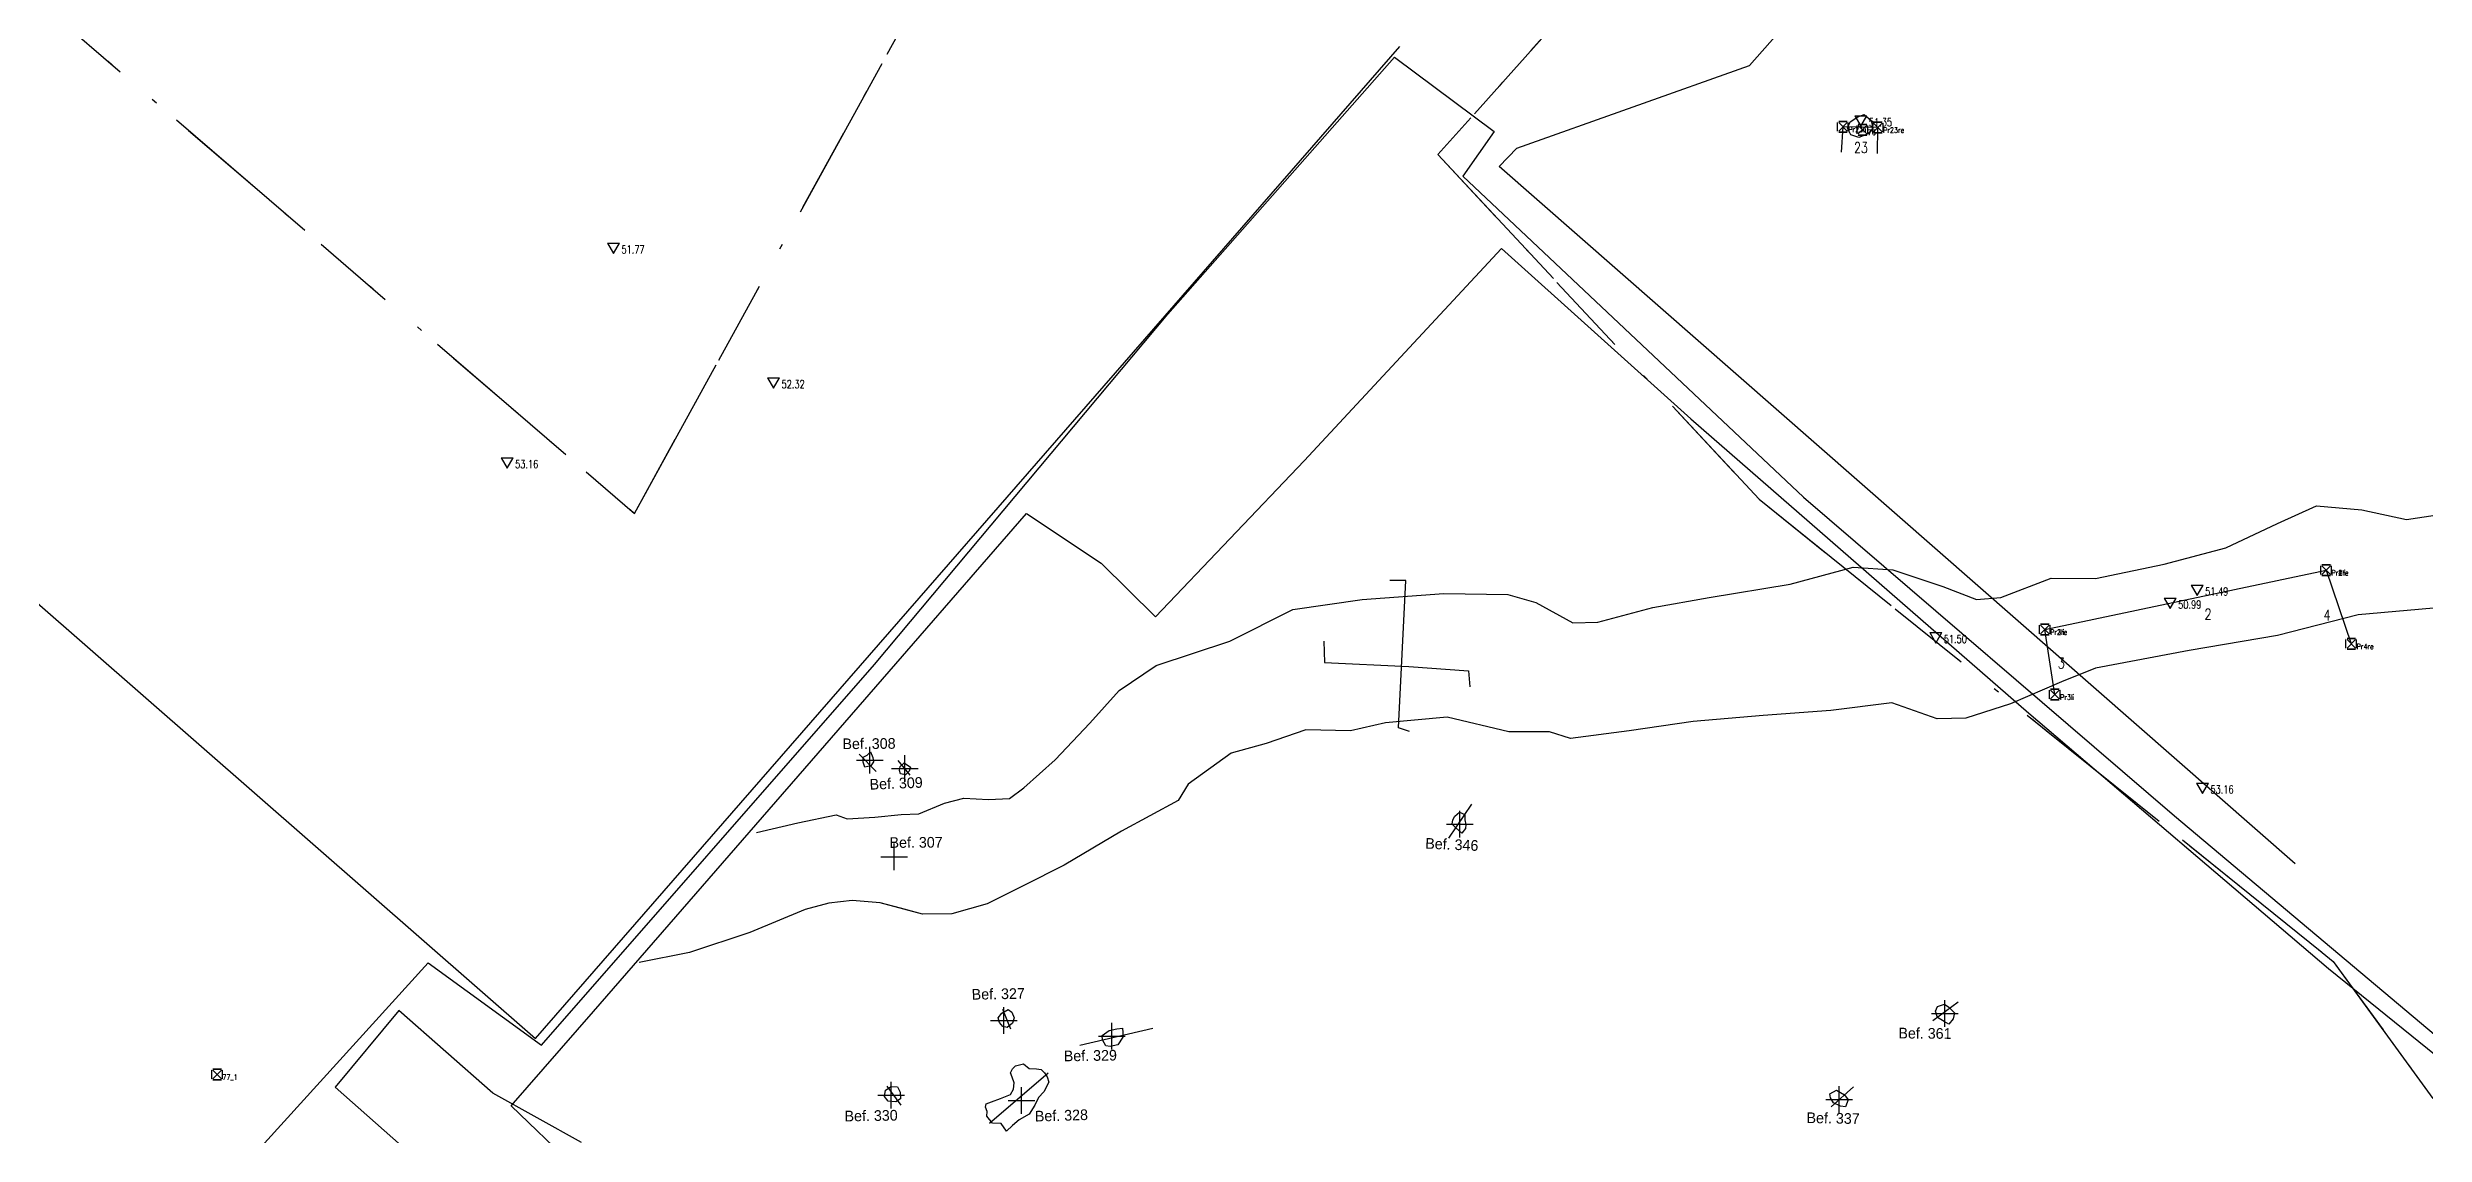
# Model space of a CAD drawing. Header units: metres. Extents: x 4462689 to 4462813, y 5793999 to 5794154.
# Drawn here: x 4462723.68 to 4462768.25, y 5794067.24 to 5794087.6 of the extents above; entities that cross this region are included whole.
import ezdxf

# ---------------------------------------------------------------- set-up
doc = ezdxf.new("R2010")
doc.units = ezdxf.units.M
doc.header["$PDMODE"] = 2
doc.header["$PDSIZE"] = 0.25
doc.linetypes.add('STRICHPUNKT', pattern=[25.399999999999995, 12.7, -6.349999999999999, 0, -6.349999999999999])
doc.linetypes.add('STRICHPUNKTX2', pattern=[50.8, 25.4, -12.7, 0, -12.7])
for name, color, linetype in [('Bef.Nr.', 7, 'Continuous'), ('Befunde', 7, 'Continuous'), ('Befunde Pl.1', 7, 'Continuous'), ('Flächengrenzen', 1, 'Continuous'), ('Gebäudehallen Ebel', 150, 'Continuous'), ('GGok', 50, 'Continuous'), ('GGuk', 5, 'Continuous'), ('Grabungsgrenze', 102, 'STRICHPUNKTX2'), ('HÖHEN', 7, 'Continuous'), ('Kabelschacht', 150, 'Continuous'), ('Koordinaten Befundmitte', 4, 'Continuous'), ('Parkplatz', 152, 'Continuous'), ('Profile', 5, 'Continuous'), ('Profile Passpunkte', 5, 'Continuous')]:
    doc.layers.add(name, color=color, linetype=linetype)
doc.layers.get('0').off()
doc.styles.add('ROMANS', font='ROMANS.shx', dxfattribs={"width": 0.75})

# ---------------------------------------------------------------- blocks, each defined once
blk = doc.blocks.new('HP_FERTIG_OBERKANTE')
for p, q in [((-0.075, 0.1299038105676658), (0.075, 0.1299038105676658)), ((-0.075, 0.1299038105676658), (0, 0)), ((0, 0), (0.075, 0.1299038105676658))]:
    blk.add_line(p, q)
at = {"style": 'ROMANS', "width": 0.75}
blk.add_attdef('HÖHE', (0.1, 0), '', height=0.1, dxfattribs=at)
blk = doc.blocks.new('CONTROL')
for p, q in [((-0.1, 0.1, 0.1), (-0.1, 0.1, -0.1)), ((-0.1, -0.08, -0.1), (-0.1, 0.08, -0.1)), ((-0.1, -0.08, 0.1), (-0.1, 0.08, 0.1)), ((0.08, 0.1, 0.1), (-0.08, 0.1, 0.1)), ((-0.08, 0.1, -0.1), (0.08, 0.1, -0.1)), ((0.08, -0.08, 0.08), (-0.08, 0.08, -0.08)), ((-0.08, -0.08, -0.08), (0.08, 0.08, 0.08)), ((-0.08, 0.08, 0.08), (0.08, -0.08, -0.08)), ((0.08, 0.08, -0.08), (-0.08, -0.08, 0.08)), ((0.1, 0.1, -0.1), (0.1, 0.1, 0.1)), ((0.1, -0.08, -0.1), (0.1, 0.08, -0.1)), ((0.1, -0.08, 0.1), (0.1, 0.08, 0.1)), ((-0.1, -0.1, 0.1), (-0.1, -0.1, -0.1)), ((0.08, -0.1, 0.1), (-0.08, -0.1, 0.1)), ((-0.08, -0.1, -0.1), (0.08, -0.1, -0.1)), ((0.1, -0.1, -0.1), (0.1, -0.1, 0.1))]:
    blk.add_line(p, q)
at = {"style": 'ROMANS', "width": 0.75}
blk.add_attdef('NUMMER', (0.1, -0.1), '', height=0.1, dxfattribs=at)

msp = doc.modelspace()

# ---------------------------------------------------------------- linework, layer by layer
at = {"layer": 'Befunde'}
msp.add_polyline3d([(4462757.902973014, 5794086.091765286, 51.35904729101562), (4462757.813973013, 5794085.982765287, 51.35004729101563), (4462757.640973014, 5794085.915765286, 51.34504729101562), (4462757.488973013, 5794085.964765286, 51.33204729101563), (4462757.430973014, 5794086.094765285, 51.33804729101562), (4462757.477973014, 5794086.207765286, 51.33004729101562), (4462757.622973014, 5794086.304765285, 51.34404729101562), (4462757.738973014, 5794086.346765286, 51.34604729101562), (4462757.869173066, 5794086.236745917, 51.34404729101562)], close=True, dxfattribs=at)
for points in [[(4462757.537608728, 5794077.864422487, 51.86609999999999), (4462758.276973014, 5794077.812765286, 51.54204729101562), (4462759.213973013, 5794077.500765287, 51.48404729101562), (4462759.844973014, 5794077.260765286, 51.49704729101562), (4462760.303973014, 5794077.295765287, 51.47104729101562), (4462761.244973014, 5794077.656765287, 51.48904729101563), (4462762.077973013, 5794077.652765287, 51.49704729101562), (4462763.365973014, 5794077.918765286, 51.47004729101563), (4462764.519973013, 5794078.224765286, 51.48904729101563), (4462765.492973014, 5794078.681765285, 51.48504729101563), (4462766.221973014, 5794079.011765286, 51.50304729101563), (4462767.070973014, 5794078.940765285, 51.43404729101562), (4462767.909973014, 5794078.755765286, 51.44404729101562), (4462769.111973013, 5794078.940765285, 51.42704729101563)], [(4462768.624973014, 5794077.114765286, 51.42604729101562), (4462767.005973014, 5794076.970765286, 51.36704729101563), (4462765.490973015, 5794076.584765287, 51.47104729101562), (4462763.831973014, 5794076.303765287, 51.46504729101562), (4462762.080973014, 5794075.971765286, 51.45304729101562), (4462761.438973014, 5794075.715765286, 51.48004729101562), (4462760.486802635, 5794075.306428222, 51.93459999999999), (4462760.486802635, 5794075.306428222, 51.93459999999999)]]:
    msp.add_polyline3d(points, dxfattribs=at)
at = {"layer": 'Befunde Pl.1'}
for points in [[(4462741.324330159, 5794073.509505335, 51.8895), (4462741.71812339, 5794073.528167347, 51.8892), (4462741.983239973, 5794073.730847211, 51.9235), (4462742.571286884, 5794074.254031262, 51.92), (4462743.225585707, 5794074.939064144, 51.91449999999999), (4462743.771335655, 5794075.555822644, 51.88839999999999), (4462744.466593174, 5794076.025620038, 51.874), (4462745.848535949, 5794076.476619568, 51.835), (4462747.027762957, 5794077.07326184, 51.8361), (4462748.327742671, 5794077.259596929, 51.817), (4462749.85762558, 5794077.372899013, 51.7875), (4462751.061518808, 5794077.35474423, 51.7766), (4462751.584176403, 5794077.205736011, 51.7958), (4462752.278218056, 5794076.823084574, 51.7911), (4462752.747783531, 5794076.833414885, 51.7947), (4462753.779757783, 5794077.107158914, 51.7896), (4462754.835100604, 5794077.297694109, 51.7482), (4462756.350864976, 5794077.549267689, 51.84969999999999), (4462757.537608728, 5794077.864422487, 51.86609999999999)], [(4462741.983239973, 5794073.730847211, 51.9235), (4462741.983239973, 5794073.730847211, 51.9235), (4462741.983239973, 5794073.730847211, 51.9235), (4462742.571286884, 5794074.254031262, 51.92), (4462743.225585707, 5794074.939064144, 51.91449999999999), (4462743.771335655, 5794075.555822644, 51.88839999999999), (4462744.466593174, 5794076.025620038, 51.874), (4462745.848535949, 5794076.476619568, 51.835), (4462747.027762957, 5794077.07326184, 51.8361), (4462748.327742671, 5794077.259596929, 51.817), (4462749.85762558, 5794077.372899013, 51.7875), (4462751.061518808, 5794077.35474423, 51.7766), (4462751.584176403, 5794077.205736011, 51.7958), (4462752.278218056, 5794076.823084574, 51.7911), (4462752.747783531, 5794076.833414885, 51.7947), (4462753.779757783, 5794077.107158914, 51.7896), (4462754.835100604, 5794077.297694109, 51.7482), (4462756.350864976, 5794077.549267689, 51.84969999999999), (4462757.537608728, 5794077.864422487, 51.86609999999999)], [(4462760.486802635, 5794075.306428222, 51.93459999999999), (4462759.647542855, 5794075.034300625, 51.9039), (4462759.112659244, 5794075.024842681, 51.9151), (4462758.261284698, 5794075.320453546, 51.9033), (4462757.118385654, 5794075.180654506, 51.8768), (4462755.84718453, 5794075.084251629, 51.87039999999999), (4462754.53646511, 5794074.976074448, 51.8949), (4462753.332314034, 5794074.796293929, 51.8673), (4462752.237058558, 5794074.653719968, 51.8833), (4462751.840119196, 5794074.777659154, 51.8689), (4462751.077722846, 5794074.77932254, 51.8446), (4462749.920195306, 5794075.05280598, 51.83469999999999), (4462748.767447086, 5794074.949815279, 51.8241), (4462748.111062711, 5794074.79988476, 51.83379999999999), (4462747.27028493, 5794074.814066988, 51.8763), (4462746.529392766, 5794074.558009924, 51.8794), (4462745.874342103, 5794074.379221978, 51.8574), (4462745.06906699, 5794073.80178152, 51.8651), (4462744.879302236, 5794073.491934722, 51.84599999999999), (4462743.814070769, 5794072.916047849, 51.8196), (4462742.742052367, 5794072.281080461, 51.8268), (4462741.982315272, 5794071.902018199, 51.8485), (4462741.296390865, 5794071.556528058, 51.8839), (4462740.637810086, 5794071.367250674, 51.8951), (4462740.086020144, 5794071.365472963, 51.8889), (4462739.673383579, 5794071.47645654, 51.83769999999999), (4462739.291465825, 5794071.576143896, 51.8299)], [(4462760.486802635, 5794075.306428222, 51.93459999999999), (4462759.647542855, 5794075.034300625, 51.9039), (4462759.112659244, 5794075.024842681, 51.9151), (4462758.261284698, 5794075.320453546, 51.9033), (4462757.118385654, 5794075.180654506, 51.8768), (4462755.84718453, 5794075.084251629, 51.87039999999999), (4462754.53646511, 5794074.976074448, 51.8949), (4462753.332314034, 5794074.796293929, 51.8673), (4462752.237058558, 5794074.653719968, 51.8833), (4462751.840119196, 5794074.777659154, 51.8689), (4462751.077722846, 5794074.77932254, 51.8446), (4462749.920195306, 5794075.05280598, 51.83469999999999), (4462748.767447086, 5794074.949815279, 51.8241), (4462748.111062711, 5794074.79988476, 51.83379999999999), (4462747.27028493, 5794074.814066988, 51.8763), (4462746.529392766, 5794074.558009924, 51.8794), (4462745.874342103, 5794074.379221978, 51.8574), (4462745.06906699, 5794073.80178152, 51.8651), (4462744.879302236, 5794073.491934722, 51.84599999999999), (4462743.814070769, 5794072.916047849, 51.8196), (4462742.742052367, 5794072.281080461, 51.8268), (4462741.982315272, 5794071.902018199, 51.8485), (4462741.296390865, 5794071.556528058, 51.8839), (4462740.637810086, 5794071.367250674, 51.8951), (4462740.086020144, 5794071.365472963, 51.8889), (4462739.291465825, 5794071.576143896, 51.8299), (4462739.291465825, 5794071.576143896, 51.8299)], [(4462736.970296033, 5794072.890550062, 51.9038), (4462737.750340151, 5794073.07235233, 51.894), (4462738.46608447, 5794073.226192731, 51.9148), (4462738.670493069, 5794073.147107817, 51.8972), (4462739.189529073, 5794073.181227133, 51.869), (4462739.687656864, 5794073.230265119, 51.8627), (4462740.014110208, 5794073.245160262, 51.8524), (4462740.49603303, 5794073.43988438, 51.9205), (4462740.857922423, 5794073.533916909, 51.9329), (4462741.324330159, 5794073.509505335, 51.8895), (4462741.71812339, 5794073.528167347, 51.8892)], [(4462736.970296033, 5794072.890550062, 51.9038), (4462737.750340151, 5794073.07235233, 51.894), (4462738.46608447, 5794073.226192731, 51.9148), (4462738.670493069, 5794073.147107817, 51.8972), (4462739.189529073, 5794073.181227133, 51.869), (4462739.687656864, 5794073.230265119, 51.8627), (4462740.014110208, 5794073.245160262, 51.8524), (4462740.49603303, 5794073.43988438, 51.9205), (4462740.857922423, 5794073.533916909, 51.9329), (4462741.324330159, 5794073.509505335, 51.8895), (4462741.71812339, 5794073.528167347, 51.8892)], [(4462739.291465825, 5794071.576143896, 51.8299), (4462739.291465825, 5794071.576143896, 51.8299), (4462739.291465825, 5794071.576143896, 51.8299), (4462738.769153908, 5794071.622075052, 51.87359999999999), (4462738.328383665, 5794071.5665354, 51.8855), (4462737.885879416, 5794071.449482552, 51.8956), (4462736.84736943, 5794071.020056365, 52.0073), (4462735.718437492, 5794070.642496648, 52.1104), (4462734.775088128, 5794070.454980684, 52.1498)]]:
    msp.add_polyline3d(points, dxfattribs=at)
for points in [[(4462739.113256351, 5794074.401926804, 51.9129), (4462739.155310601, 5794074.301172448, 51.9165), (4462739.169721603, 5794074.220334691, 51.9047), (4462739.119689627, 5794074.139765893, 51.8962), (4462739.004221051, 5794074.11708951, 51.8942), (4462738.972153911, 5794074.212226246, 51.8921), (4462738.975085196, 5794074.307262069, 51.8958), (4462739.047238971, 5794074.343714815, 51.9166)], [(4462739.742512852, 5794074.201130621, 51.9215), (4462739.858298686, 5794074.114739183, 51.9208), (4462739.836079385, 5794074.043286033, 51.8689), (4462739.767101349, 5794073.971118239, 51.8973), (4462739.673772666, 5794073.99294888, 51.8942), (4462739.651635039, 5794074.056249555, 51.9052), (4462739.663754015, 5794074.130918828, 51.9186)], [(4462750.156882259, 5794073.27514875, 51.87359999999999), (4462750.253881785, 5794073.22907672, 51.8707), (4462750.255087409, 5794073.129931641, 51.8571), (4462750.269498721, 5794073.041769268, 51.8597), (4462750.26639722, 5794072.968561204, 51.87129999999999), (4462750.198431371, 5794072.883857642, 51.8746), (4462750.07973418, 5794072.984985565, 51.8795), (4462750.015030488, 5794073.04853155, 51.8576), (4462750.028945861, 5794073.129949375, 51.85719999999999), (4462750.06859425, 5794073.196949788, 51.8729)], [(4462741.689265144, 5794069.578307196, 51.9739), (4462741.757973934, 5794069.5282597, 51.9964), (4462741.801063259, 5794069.422609569, 52.0219), (4462741.77591956, 5794069.319155982, 52.02919999999999), (4462741.670434734, 5794069.241238901, 52.0221), (4462741.593691475, 5794069.25706174, 52.0022), (4462741.530747156, 5794069.331163983, 51.9799), (4462741.503592383, 5794069.422388093, 51.9748), (4462741.56981898, 5794069.505000005, 51.9885)], [(4462759.245299467, 5794069.673999884, 52.0103), (4462759.330928107, 5794069.619473687, 52.03219999999999), (4462759.434430112, 5794069.514802274, 52.0366), (4462759.409262145, 5794069.404121004, 52.0472), (4462759.32976335, 5794069.301431028, 52.0409), (4462759.241289723, 5794069.350902916, 52.0416), (4462759.112897459, 5794069.42842373, 52.0302), (4462759.081479187, 5794069.547040222, 52.0364), (4462759.116311523, 5794069.63262707, 52.0239)], [(4462743.833008687, 5794069.228894279, 52.063), (4462743.842024351, 5794069.144109328, 52.0831), (4462743.842512734, 5794069.05633683, 52.0851), (4462743.750533023, 5794068.914580796, 52.0904), (4462743.604903582, 5794068.881471191, 52.09469999999999), (4462743.521833758, 5794068.89620565, 52.09769999999999), (4462743.459447669, 5794069.006350763, 52.0847), (4462743.451852044, 5794069.087162869, 52.0898), (4462743.582193488, 5794069.180564407, 52.0797), (4462743.727551181, 5794069.215152577, 52.07489999999999)], [(4462741.831524944, 5794068.518873382, 52.094), (4462741.981798841, 5794068.555636616, 52.0972), (4462742.088209272, 5794068.473264107, 52.0915), (4462742.220620746, 5794068.462891009, 52.0967), (4462742.310194409, 5794068.454241787, 52.0959), (4462742.37123925, 5794068.389664876, 52.1076), (4462742.425706826, 5794068.311968909, 52.1243), (4462742.45205634, 5794068.214969719, 52.1169), (4462742.361439381, 5794068.035697782, 52.11829999999999), (4462742.259598364, 5794067.927136246, 52.12659999999999), (4462742.190205589, 5794067.783370143, 52.1142), (4462742.08594789, 5794067.614360283, 52.13589999999999), (4462741.896627627, 5794067.511884102, 52.1533), (4462741.769836585, 5794067.401225835, 52.1565), (4462741.660747143, 5794067.298873192, 52.14719999999999), (4462741.562745536, 5794067.441253299, 52.141), (4462741.395129635, 5794067.448064311, 52.1436), (4462741.292594642, 5794067.575367669, 52.146), (4462741.300726328, 5794067.667389218, 52.1389), (4462741.266506863, 5794067.746195998, 52.1349), (4462741.276717614, 5794067.811302913, 52.1564), (4462741.380650617, 5794067.845703653, 52.1394), (4462741.55033602, 5794067.908847251, 52.1253), (4462741.734533625, 5794067.983923828, 52.09579999999999), (4462741.790637464, 5794068.083673411, 52.0951), (4462741.802089571, 5794068.205319863, 52.09319999999999), (4462741.766020549, 5794068.307695035, 52.1046), (4462741.735922785, 5794068.386927947, 52.0987), (4462741.770179366, 5794068.463393475, 52.0905)], [(4462739.391431311, 5794068.063767422, 52.0114), (4462739.497960891, 5794068.133902568, 52.01389999999999), (4462739.618433092, 5794068.125453982, 52.0219), (4462739.66702682, 5794068.027389466, 52.025), (4462739.67576983, 5794067.90096, 52.0117), (4462739.585292308, 5794067.846449557, 52.0371), (4462739.444563697, 5794067.856261182, 52.0417), (4462739.372085128, 5794067.94558703, 52.0378)], [(4462757.097327608, 5794067.993606563, 52.02919999999999), (4462757.221580911, 5794068.065450399, 52.04439999999999), (4462757.373736052, 5794067.97517907, 52.0471), (4462757.440132461, 5794067.884207828, 52.0356), (4462757.390505283, 5794067.755254258, 52.05339999999999), (4462757.294618572, 5794067.766016634, 52.0556), (4462757.164151871, 5794067.825679769, 52.0485), (4462757.106867105, 5794067.918961416, 52.0324)]]:
    msp.add_polyline3d(points, close=True, dxfattribs=at)
for p in [(4462739.100041654, 5794074.248987168, 51.9218), (4462739.756998829, 5794074.090703602, 51.9076), (4462750.159489995, 5794073.04719698, 51.87809999999999), (4462739.556551979, 5794072.4392896, 51.8847), (4462741.609150221, 5794069.367883042, 51.9864), (4462759.254612414, 5794069.500568663, 52.0426), (4462743.637073231, 5794069.073983669, 52.0989), (4462739.498967144, 5794067.971260639, 52.0456), (4462741.942859167, 5794067.872303584, 52.1408), (4462757.271575964, 5794067.889439195, 52.05619999999999)]:
    msp.add_point(p, dxfattribs=at)
at = {"layer": 'Flächengrenzen', "linetype": 'STRICHPUNKT', "ltscale": 0.125, "extrusion": (0.0052257869319254, 0.0159285599688569, 0.9998594761906598)}
for points, elevation in [([(-2434188.057340569, -6895576.564276193), (-2434189.662469127, -6895576.212089971), (-2434193.875100779, -6895574.381464728), (-2434192.187789481, -6895570.530456454), (-2434199.926229467, -6895566.270976843), (-2434206.38964229, -6895563.834613588), (-2434212.853055116, -6895561.398250333), (-2434223.517012133, -6895553.698790531), (-2434223.517012133, -6895553.698790531), (-2434226.672809316, -6895556.895610889), (-2434231.884430013, -6895570.452308188), (-2434238.603793206, -6895585.914816256), (-2434247.530232919, -6895606.078540496), (-2434207.542706095, -6895624.437306605), (-2434191.147118973, -6895584.348877421), (-2434188.057340569, -6895576.564276193)], 115666.1395318161), ([(-2434159.399127954, -6895597.33132785), (-2434155.444996381, -6895587.631916323), (-2434151.631965571, -6895571.17401735), (-2434179.972000374, -6895559.445580712), (-2434181.868468463, -6895569.509578762), (-2434184.049071919, -6895577.443742821), (-2434188.05734057, -6895576.564276193), (-2434191.147118974, -6895584.348877421), (-2434159.399127954, -6895597.33132785)], 115666.1395318162)]:
    msp.add_lwpolyline(points, close=True, dxfattribs=dict(at, elevation=elevation))
at = {"layer": 'Gebäudehallen Ebel'}
msp.add_polyline3d([(4462765.823438721, 5794072.305758204, 52.7632), (4462750.898061073, 5794085.371595781, 52.7054), (4462751.226592117, 5794085.714359392, 52.7291), (4462755.593608687, 5794087.264263672, 52.6731), (4462759.793537515, 5794092.019218993, 52.7299), (4462760.510450657, 5794096.395268486, 52.693), (4462730.019999318, 5794123.229877645, 52.6778), (4462756.234361377, 5794153.339187876, 52.6806)], dxfattribs=at)
msp.add_polyline3d([(4462765.823438721, 5794072.305758204, 52.7632), (4462750.898061073, 5794085.371595781, 52.7054), (4462751.226592117, 5794085.714359392, 52.7291), (4462755.593608687, 5794087.264263672, 52.6731), (4462759.793537515, 5794092.019218993, 52.7299), (4462760.510450657, 5794096.395268486, 52.693), (4462730.019999318, 5794123.229877645, 52.6778), (4462756.234361377, 5794153.339187876, 52.6806)], dxfattribs=at)
at = {"layer": 'GGok'}
msp.add_polyline3d([(4462698.194016235, 5794033.438886068, 53.2864), (4462704.530203929, 5794040.691011502, 53.3545), (4462710.533961638, 5794047.562451718, 53.2567), (4462715.531631148, 5794053.239467289, 53.0777), (4462718.23607856, 5794056.59811821, 52.982), (4462724.374334056, 5794063.357787609, 52.8397), (4462730.816514985, 5794070.44944222, 52.697), (4462732.943356644, 5794068.905841754, 52.7491), (4462739.186277615, 5794076.03837472, 52.8671), (4462744.685142487, 5794082.607133333, 52.73369999999999), (4462748.936477559, 5794087.423404622, 52.644), (4462750.802530664, 5794086.028259608, 52.6698), (4462750.218652733, 5794085.194884727, 52.60139999999999), (4462756.601058965, 5794079.178645601, 52.6552), (4462763.55866345, 5794073.206536884, 52.6963), (4462769.998189664, 5794067.797050068, 52.7061)], dxfattribs=at)
msp.add_polyline3d([(4462698.194016235, 5794033.438886068, 53.2864), (4462704.530203929, 5794040.691011502, 53.3545), (4462710.533961638, 5794047.562451718, 53.2567), (4462715.531631148, 5794053.239467289, 53.0777), (4462718.23607856, 5794056.59811821, 52.982), (4462724.374334056, 5794063.357787609, 52.8397), (4462730.816514985, 5794070.44944222, 52.697), (4462732.943356644, 5794068.905841754, 52.7491), (4462739.186277615, 5794076.03837472, 52.8671), (4462744.685142487, 5794082.607133333, 52.73369999999999), (4462748.936477559, 5794087.423404622, 52.644), (4462750.802530664, 5794086.028259608, 52.6698), (4462750.218652733, 5794085.194884727, 52.60139999999999), (4462756.601058965, 5794079.178645601, 52.6552), (4462763.55866345, 5794073.206536884, 52.6963), (4462769.998189664, 5794067.797050068, 52.7061)], dxfattribs=at)
at = {"layer": 'GGuk'}
msp.add_polyline3d([(4462732.375119656, 5794067.76951787, 52.2341), (4462733.916575453, 5794069.53783416, 52.208), (4462738.754522877, 5794075.095325443, 51.9788), (4462742.032958051, 5794078.87352572, 51.966), (4462743.437767556, 5794077.93729036, 51.9095), (4462744.455363576, 5794076.936915114, 51.90319999999999), (4462747.243710965, 5794079.859717386, 51.8771), (4462750.943610958, 5794083.837944618, 51.8759), (4462754.491131958, 5794080.646995054, 51.8129), (4462760.82727837, 5794075.132167286, 51.97589999999999), (4462766.446914198, 5794070.342887156, 52.0747), (4462772.504813449, 5794065.452629157, 52.2717), (4462777.53803607, 5794060.99096596, 52.1781), (4462770.206306376, 5794052.748158068, 52.2273), (4462760.970243762, 5794042.561457108, 52.41789999999999), (4462756.875932781, 5794045.257737804, 52.50849999999999), (4462749.691240951, 5794051.576980025, 52.3746), (4462741.154589945, 5794059.482900762, 52.25929999999999), (4462734.632750978, 5794065.599858722, 52.1326)], close=True, dxfattribs=at)
at = {"layer": 'Grabungsgrenze', "linetype": 'STRICHPUNKT', "ltscale": 0.25, "extrusion": (0.0052257869319254, 0.0159285599688569, 0.9998594761906598), "elevation": 115666.1395318162}
msp.add_lwpolyline([(-2434247.530232922, -6895606.078540501), (-2434207.542706097, -6895624.437306608), (-2434196.756586842, -6895628.77354196), (-2434187.945192682, -6895632.45740903), (-2434175.751821678, -6895637.447434158), (-2434172.079705773, -6895628.439071706), (-2434166.657151827, -6895615.136569126), (-2434159.389753434, -6895597.308332334), (-2434155.444996382, -6895587.631916328), (-2434151.631965572, -6895571.174017353), (-2434179.972000374, -6895559.445580714), (-2434181.868468463, -6895569.509578764), (-2434184.04907192, -6895577.443742825), (-2434188.05734057, -6895576.564276198), (-2434189.664223279, -6895576.211327697), (-2434193.874879119, -6895574.381561053), (-2434192.187789483, -6895570.530456458), (-2434199.926229467, -6895566.270976847), (-2434209.621348705, -6895562.616431964), (-2434212.853055117, -6895561.398250338), (-2434223.517012135, -6895553.698790537), (-2434226.672809318, -6895556.895610893), (-2434233.542612047, -6895574.268094346), (-2434238.603793207, -6895585.91481626)], close=True, dxfattribs=at)
at = {"layer": 'Kabelschacht'}
msp.add_polyline3d([(4462733.690887386, 5794067.08109924, 52.5662), (4462732.028748687, 5794068.009341039, 52.387), (4462730.270167877, 5794069.555122389, 52.43619999999999), (4462729.07121552, 5794068.121661356, 52.4624), (4462731.339738694, 5794066.117764259, 52.4172)], dxfattribs=at)
msp.add_polyline3d([(4462733.690887386, 5794067.08109924, 52.5662), (4462732.028748687, 5794068.009341039, 52.387), (4462730.270167877, 5794069.555122389, 52.43619999999999), (4462729.07121552, 5794068.121661356, 52.4624), (4462731.339738694, 5794066.117764259, 52.4172)], dxfattribs=at)
at = {"layer": 'Parkplatz'}
msp.add_polyline3d([(4462689.331616549, 5794107.004953007, 53.2446), (4462711.897954983, 5794087.313623909, 52.87169999999999), (4462732.827814737, 5794069.035211566, 52.8112), (4462749.035925495, 5794087.623588609, 52.7393)], dxfattribs=at)
msp.add_polyline3d([(4462689.331616549, 5794107.004953007, 53.2446), (4462711.897954983, 5794087.313623909, 52.87169999999999), (4462732.827814737, 5794069.035211566, 52.8112), (4462749.035925495, 5794087.623588609, 52.7393)], dxfattribs=at)
at = {"layer": 'Profile'}
for points in [[(4462757.993973013, 5794085.614765286, 51.38804729101562), (4462757.996973013, 5794086.104765285, 51.36304729101563), (4462757.342973015, 5794086.116765287, 51.35104729101562), (4462757.306973013, 5794085.640765286, 51.34904729101562)], [(4462749.215214056, 5794074.784912273, 51.75889999999999), (4462749.008389368, 5794074.853996561, 51.843), (4462749.147107166, 5794077.613441279, 51.8489), (4462748.847625291, 5794077.612606717, 51.8207)], [(4462749.215214056, 5794074.784912273, 51.75889999999999), (4462749.008389368, 5794074.853996561, 51.843), (4462749.147107166, 5794077.613441279, 51.8489), (4462748.847625291, 5794077.612606717, 51.8207)], [(4462761.313973013, 5794075.477765286, 51.47904729101561), (4462761.129973014, 5794076.696765286, 51.49404729101561), (4462766.402973014, 5794077.808765287, 51.42804729101563), (4462766.873973014, 5794076.428765286, 51.38904729101562)], [(4462747.608028659, 5794076.481428752, 51.8354), (4462747.624882141, 5794076.077273125, 51.8589), (4462749.205758465, 5794076.006151317, 51.8301), (4462750.319451761, 5794075.92303368, 51.8434), (4462750.345322527, 5794075.621646962, 51.8275)], [(4462747.608028659, 5794076.481428752, 51.8354), (4462747.624882141, 5794076.077273125, 51.8589), (4462749.205758465, 5794076.006151317, 51.8301), (4462750.319451761, 5794075.92303368, 51.8434), (4462750.345322527, 5794075.621646962, 51.8275)], [(4462738.895246538, 5794074.363772232, 51.85559999999999), (4462739.219676105, 5794074.034718883, 51.8819)], [(4462738.895246538, 5794074.363772232, 51.85559999999999), (4462739.219676105, 5794074.034718883, 51.8819)], [(4462739.621153191, 5794074.242779545, 51.9151), (4462739.850086065, 5794073.967297659, 51.9012)], [(4462739.621153191, 5794074.242779545, 51.9151), (4462739.850086065, 5794073.967297659, 51.9012)], [(4462750.380022941, 5794073.422675705, 51.87359999999999), (4462749.949993054, 5794072.789764261, 51.85349999999999)], [(4462750.380022941, 5794073.422675705, 51.87359999999999), (4462749.949993054, 5794072.789764261, 51.85349999999999)], [(4462741.74364603, 5794069.20607684, 52.02449999999999), (4462741.590284428, 5794069.576547108, 51.9443)], [(4462741.74364603, 5794069.20607684, 52.02449999999999), (4462741.590284428, 5794069.576547108, 51.9443)], [(4462759.028061372, 5794069.369566543, 52.0433), (4462759.500357875, 5794069.722683538, 52.0286)], [(4462759.028061372, 5794069.369566543, 52.0433), (4462759.500357875, 5794069.722683538, 52.0286)], [(4462743.034171454, 5794068.908674756, 52.091), (4462744.406954862, 5794069.226951583, 51.9923)], [(4462743.034171454, 5794068.908674756, 52.091), (4462744.406954862, 5794069.226951583, 51.9923)], [(4462742.438615089, 5794068.38271173, 52.1032), (4462741.343468523, 5794067.441051518, 52.1441)], [(4462742.438615089, 5794068.38271173, 52.1032), (4462741.343468523, 5794067.441051518, 52.1441)], [(4462739.414409479, 5794068.140364901, 52.0059), (4462739.682099972, 5794067.785266831, 52.0227)], [(4462739.414409479, 5794068.140364901, 52.0059), (4462739.682099972, 5794067.785266831, 52.0227)], [(4462757.124674459, 5794067.751088524, 52.0343), (4462757.540676285, 5794068.126451403, 52.05899999999999)], [(4462757.124674459, 5794067.751088524, 52.0343), (4462757.540676285, 5794068.126451403, 52.05899999999999)]]:
    msp.add_polyline3d(points, dxfattribs=at)

# ---------------------------------------------------------------- block references
at = {"layer": 'HÖHEN', "xscale": 1.5, "yscale": 1.5, "zscale": 1.5}
for p, values in [((4462757.679973013, 5794086.127765287, 51.34104729101562), {'HÖHE': '51.35'}), ((4462734.290973014, 5794083.744765287, 51.75904729101562), {'HÖHE': '51.77'}), ((4462737.292973015, 5794081.218765287, 52.31604729101562), {'HÖHE': '52.32'}), ((4462732.297973014, 5794079.721765286, 53.15204729101562), {'HÖHE': '53.16'}), ((4462763.477973013, 5794077.088765286, 50.98504729101563), {'HÖHE': '50.99'}), ((4462763.984973014, 5794077.334765286, 51.48304729101562), {'HÖHE': '51.49'}), ((4462759.082973014, 5794076.443765286, 51.49004729101562), {'HÖHE': '51.50'}), ((4462764.083973014, 5794073.624765286, 53.15204729101562), {'HÖHE': '53.16'})]:
    msp.add_blockref('HP_FERTIG_OBERKANTE', p, dxfattribs=at).add_auto_attribs(values)
at = {"layer": 'Koordinaten Befundmitte', "color": 210}
for p, values in [((4462757.709994123, 5794086.062723351, 51.36500335973337), {'NUMMER': '76'}), ((4462726.859779398, 5794068.358838156, 51.4), {'NUMMER': '77_1'})]:
    msp.add_blockref('CONTROL', p, dxfattribs=at).add_auto_attribs(values)
at = {"layer": 'Profile Passpunkte', "color": 1}
for p, values in [((4462757.342973015, 5794086.116765287, 51.35104729101562), {'NUMMER': 'Pr23li'}), ((4462757.996973013, 5794086.104765285, 51.36304729101563), {'NUMMER': 'Pr23re'}), ((4462766.402973014, 5794077.808765287, 51.42804729101563), {'NUMMER': 'Pr2re'}), ((4462766.402973014, 5794077.808765287, 51.42804729101563), {'NUMMER': 'Pr4li'}), ((4462761.129973014, 5794076.696765286, 51.49404729101561), {'NUMMER': 'Pr2li'}), ((4462761.129973014, 5794076.696765286, 51.49404729101561), {'NUMMER': 'Pr3re'}), ((4462766.873973014, 5794076.428765286, 51.38904729101562), {'NUMMER': 'Pr4re'}), ((4462761.313973013, 5794075.477765286, 51.47904729101561), {'NUMMER': 'Pr3li'})]:
    msp.add_blockref('CONTROL', p, dxfattribs=at).add_auto_attribs(values)

# ---------------------------------------------------------------- texts
at = {"layer": 'Bef.Nr.', "char_height": 0.2, "attachment_point": 1}
for s, width, insert, rotation in [('Bef. 308', 38.81295993733981, (4462738.58341012, 5794074.654879733, 54.4653), 0.45838843585237016), ('Bef. 309', 67.28387202397676, (4462739.089567335, 5794073.895253069, 54.4653), 2.2165716981028307), ('Bef. 307', 2.478520048656246, (4462739.466628287, 5794072.805140748, 54.4653), 0.31909245379204465), ('Bef. 346', 34.13484215409221, (4462749.517145311, 5794072.791275924, 54.4653), 357.455067696446), ('Bef. 327', 39.40348481915984, (4462741.00569792, 5794069.959487434, 54.4653), 1.1045388822306805), ('Bef. 361', 1.517700755691748, (4462758.383950172, 5794069.235161913, 54.4653), 359.4734653860408), ('Bef. 329', 1.628880576659184, (4462742.732660824, 5794068.805213416, 54.4653), 0.9041285062406781), ('Bef. 330', 55.08164795757614, (4462738.622123982, 5794067.678312745, 54.4653), 0.9910229289617527), ('Bef. 328', 49.24221099941481, (4462742.188920248, 5794067.676097003, 54.4653), 1.7513340640649644), ('Bef. 337', 26.07737148101114, (4462756.662748419, 5794067.649977003, 54.4653), 358.82047509521186)]:
    msp.add_mtext_dynamic_manual_height_columns(s, width=width, gutter_width=12.5, heights=[0], dxfattribs=dict(at, insert=insert, rotation=rotation))
at = {"layer": 'Profile', "style": 'ROMANS', "width": 0.75}
for s, p in [('23', (4462757.55221059, 5794085.626930775, -0.0079527089843765)), ('2', (4462764.123207807, 5794076.882387794, -0.0079527089843765)), ('4', (4462766.35494557, 5794076.865099708, -0.0079527089843765)), ('3', (4462761.372461131, 5794075.96611711, -0.0079527089843765))]:
    msp.add_text(s, height=0.2, dxfattribs=at).set_placement(p)

doc.saveas('drawing.dxf')
